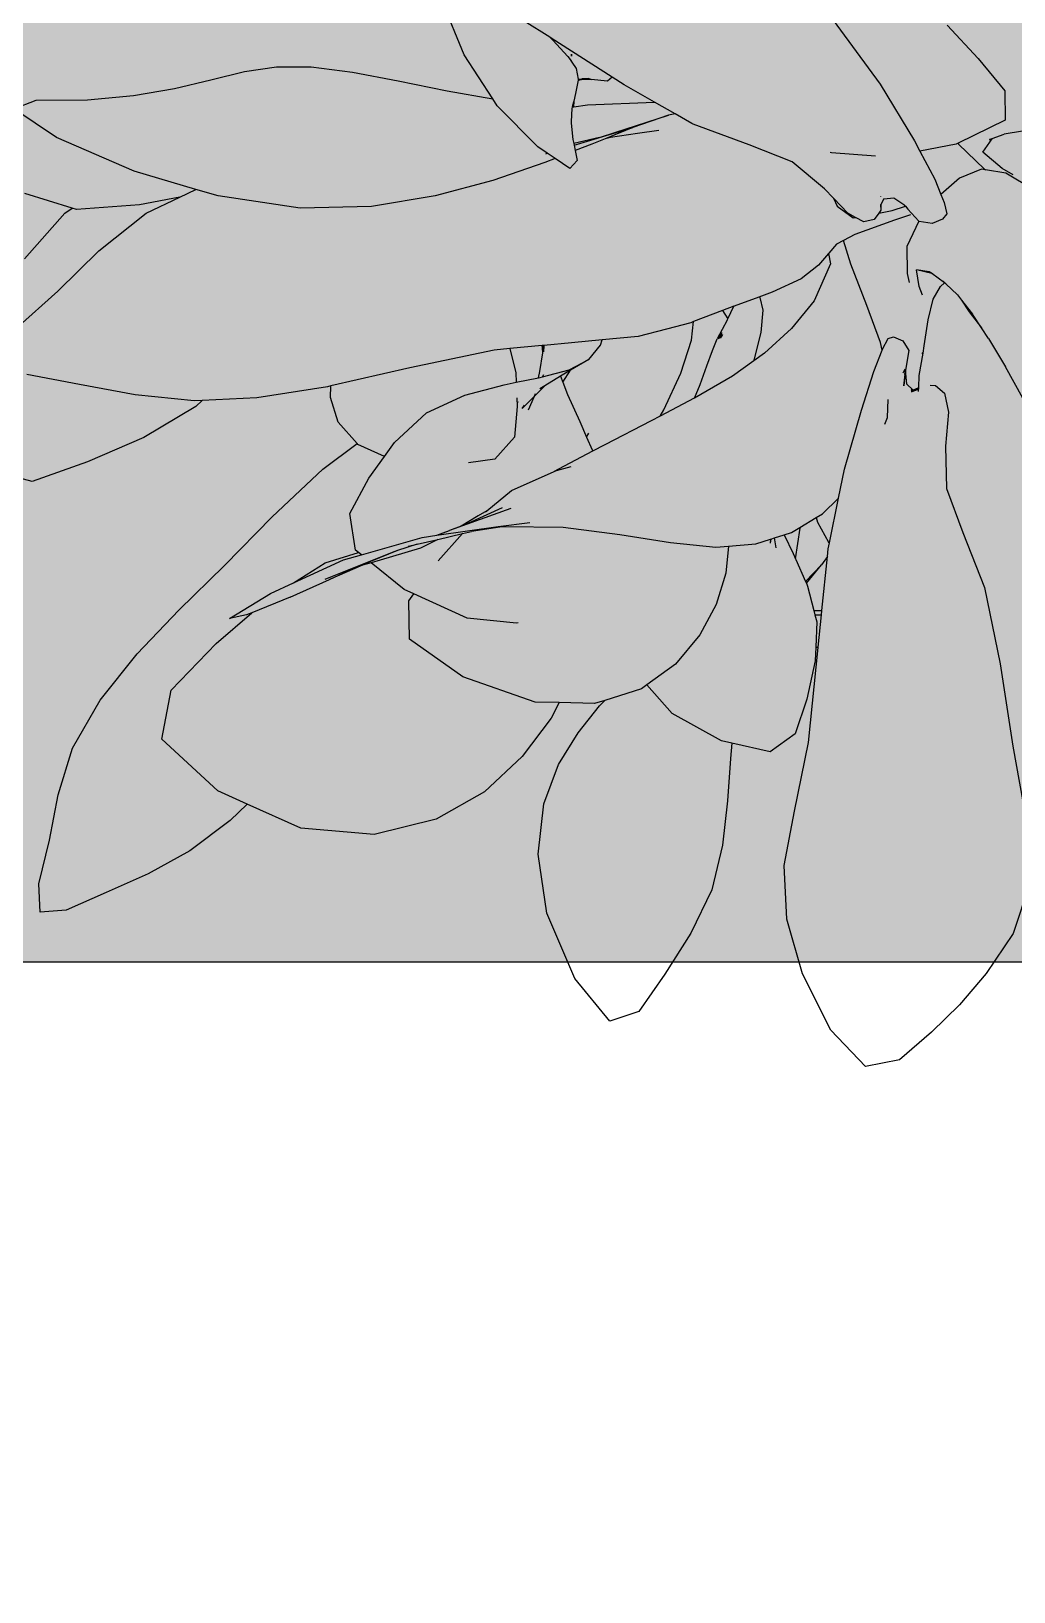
# Model space of a CAD drawing. Header units: millimetres. Extents: x -4865574 to 353735, y -2734656 to 279194.
# Drawn here: x -4829200 to -4828774, y -2666775 to -2666099 of the extents above; entities that cross this region are included whole.
import ezdxf

# ---------------------------------------------------------------- set-up
doc = ezdxf.new("R2010")
doc.units = ezdxf.units.MM
for name, color, linetype in [('+AT9 - Trees', 3, 'Continuous'), ('+AT9-Hardscape', 1, 'Continuous'), ('+AT9-Hatch', 8, 'Continuous')]:
    doc.layers.add(name, color=color, linetype=linetype)

# ---------------------------------------------------------------- blocks, each defined once
blk = doc.blocks.new('plant1')
at = {"layer": '+AT9 - Trees'}
for p, q in [((-186.1, 61.98), (-195.44, 84.84)), ((-148.99, 69.6), (-160.02, 76.57)), ((-28.25, 79.78), (-5.92, 49.32)), ((23.2, 74.89), (36.54, 60.44)), ((-148.99, 69.6), (-147.73, 68.34)), ((-148.33, 69.18), (-148.99, 69.6)), ((-121.95, 52.3), (-148.33, 69.18)), ((-147.73, 68.34), (-141.1, 61.3)), ((-173.73, 42.9), (-186.1, 61.98)), ((-141.1, 61.3), (-139.79, 59.44)), ((-139.55, 61.44), (-139.57, 62.24)), ((-139.54, 62.25), (-139.51, 61.44)), ((-295.78, 51.24), (-281.19, 54.76)), ((-281.19, 54.76), (-267.31, 56.75)), ((-267.31, 56.75), (-252.32, 56.75)), ((-252.32, 56.75), (-234.52, 54.45)), ((-234.52, 54.45), (-214.64, 50.75)), ((-139.79, 59.44), (-139.8, 59.4)), ((-139.8, 59.4), (-139.45, 58.89)), ((-139.45, 58.89), (-139.46, 59.32)), ((-139.45, 58.89), (-137.55, 56.13)), ((-137.55, 56.13), (-136.63, 51.48)), ((36.54, 60.44), (48.2, 46.43)), ((-329.36, 44.39), (-311.62, 47.38)), ((-311.62, 47.38), (-295.78, 51.24)), ((-214.64, 50.75), (-193.41, 46.45)), ((-136.65, 51.07), (-137.78, 45.31)), ((-136.65, 51.07), (-134.46, 51.4)), ((-136.6, 51.32), (-136.65, 51.07)), ((-136.63, 51.48), (-134.46, 51.4)), ((-136.63, 51.48), (-136.6, 51.32)), ((-134.38, 51.61), (-135.07, 51.6)), ((-134.46, 51.4), (-132.41, 51.71)), ((-134.46, 51.4), (-131.08, 51.28)), ((-132.41, 51.71), (-134.38, 51.61)), ((-131.08, 51.28), (-132.33, 51.7)), ((-124.04, 50.62), (-131.08, 51.28)), ((-121.95, 52.3), (-124.04, 50.62)), ((-116.81, 49.01), (-121.95, 52.3)), ((-103.63, 41.51), (-116.81, 49.01)), ((-5.92, 49.32), (9.01, 24.7)), ((-381.1, 38.67), (-371.51, 42.35)), ((-371.51, 42.35), (-349.24, 42.57)), ((-349.24, 42.57), (-329.36, 44.39)), ((-193.41, 46.45), (-173.73, 42.9)), ((-171.79, 39.91), (-173.73, 42.9)), ((-138.63, 41.87), (-139.08, 40.07)), ((-138.63, 41.87), (-138.66, 39.54)), ((-137.78, 45.31), (-138.63, 41.87)), ((-132.58, 40.37), (-103.63, 41.51)), ((-94.74, 36.45), (-103.63, 41.51)), ((48.2, 46.43), (48.31, 33.71)), ((-362.68, 26.16), (-381.1, 38.67)), ((-154.2, 22.08), (-171.79, 39.91)), ((-139.4, 38.78), (-139.71, 33.13)), ((-139.27, 39.33), (-139.4, 38.78)), ((-139.08, 40.07), (-139.27, 39.33)), ((-139.27, 39.33), (-138.66, 39.43)), ((-139.08, 40.07), (-138.66, 39.54)), ((-138.66, 39.54), (-138.58, 39.44)), ((-138.66, 39.54), (-138.66, 39.43)), ((-138.66, 39.43), (-138.58, 39.44)), ((-138.58, 39.44), (-132.58, 40.37)), ((-120.84, 28.31), (-97.55, 35.81)), ((-97.55, 35.81), (-112.98, 30.54)), ((-94.74, 36.45), (-97.55, 35.81)), ((-87.43, 32.29), (-94.74, 36.45)), ((-139.71, 33.13), (-139.74, 32.42)), ((-139.74, 32.42), (-138.94, 25.25)), ((-127.41, 26.2), (-112.98, 30.54)), ((-127.41, 26.2), (-120.84, 28.31)), ((-119.1, 28.08), (-124.34, 25.97)), ((-122.75, 26.26), (-111, 28.08)), ((-118.69, 28.24), (-119.1, 28.08)), ((-118.61, 28.26), (-118.69, 28.24)), ((-112.98, 30.54), (-118.61, 28.26)), ((-111, 28.08), (-101.7, 29.31)), ((-86.81, 31.93), (-87.43, 32.29)), ((-62.67, 22.95), (-86.81, 31.93)), ((48.31, 33.71), (27.95, 23.73)), ((42.7, 25.71), (47.82, 27.57)), ((55.72, 28.91), (47.82, 27.57)), ((-329.04, 11.55), (-362.68, 26.16)), ((-150.09, 19.33), (-154.2, 22.08)), ((-138.94, 25.25), (-138.61, 23.57)), ((-127.41, 26.2), (-138.61, 23.57)), ((-138.61, 23.57), (-138.46, 22.84)), ((-138.46, 22.84), (-128.25, 25.93)), ((-138.46, 22.84), (-137.99, 20.52)), ((-130.82, 23.36), (-137.99, 20.52)), ((-137.99, 20.52), (-137.14, 16.27)), ((-124.34, 25.97), (-130.82, 23.36)), ((-128.25, 25.93), (-127.41, 26.2)), ((-124.34, 25.97), (-122.75, 26.26)), ((-43.93, 15.69), (-62.67, 22.95)), ((9.01, 24.7), (11.32, 20.31)), ((27, 23.26), (11.32, 20.31)), ((11.32, 20.31), (17.75, 8.08)), ((27.95, 23.73), (27, 23.26)), ((27.95, 23.73), (28.13, 23.36)), ((28.13, 23.36), (39.36, 12.45)), ((38.57, 19.8), (42.68, 25.66)), ((41.52, 25.28), (41.42, 25.09)), ((42.68, 25.66), (41.52, 25.28)), ((42.68, 25.66), (42.7, 25.71)), ((-151.07, 15.35), (-173.67, 7.6)), ((-146.71, 17.07), (-151.07, 15.35)), ((-150.74, 19.13), (-150.09, 19.33)), ((-146.71, 17.07), (-150.09, 19.33)), ((-140.25, 12.75), (-146.71, 17.07)), ((-137.14, 16.27), (-140.25, 12.75)), ((-29.98, 3.98), (-43.93, 15.69)), ((-27.02, 19.51), (-27.57, 19.7)), ((-7.89, 18.1), (-27.02, 19.51)), ((47, 12.71), (38.57, 19.8)), ((-302.33, 3.7), (-329.04, 11.55)), ((-173.67, 7.6), (-198.68, 0.95)), ((17.75, 8.08), (20.46, 1.47)), ((28.45, 8.55), (20.46, 1.47)), ((37.98, 12.46), (28.45, 8.55)), ((39.74, 12.17), (37.98, 12.46)), ((39.36, 12.45), (39.74, 12.17)), ((48.57, 10.75), (39.74, 12.17)), ((51.79, 9.94), (47, 12.71)), ((50.74, 9.46), (48.57, 10.75)), ((58.29, 4.99), (50.74, 9.46)), ((-355.83, -4.41), (-376.33, 1.85)), ((-309.3, 0.35), (-326.69, -3.03)), ((-323.77, -6.61), (-309.3, 0.35)), ((-309.3, 0.35), (-302.33, 3.7)), ((-292.6, 0.84), (-302.33, 3.7)), ((-257.18, -4.47), (-292.6, 0.84)), ((-198.68, 0.95), (-226.22, -3.7)), ((-26.02, -0.17), (-29.98, 3.98)), ((-5.79, 0.74), (-5.78, 0.56)), ((-4.31, -0.41), (0, 0)), ((0, 0), (4.32, -2.91)), ((20.46, 1.47), (21.88, -1.98)), ((-376.52, -26.41), (-359.02, -6.59)), ((-359.02, -6.59), (-355.83, -4.41)), ((-354.08, -4.95), (-355.83, -4.41)), ((-326.69, -3.03), (-354.08, -4.95)), ((-344.34, -22.94), (-323.77, -6.61)), ((-226.22, -3.7), (-257.18, -4.47)), ((-26.02, -0.17), (-24.54, -3.63)), ((-19.93, -6.55), (-26.02, -0.17)), ((-24.54, -3.63), (-17.5, -8.62)), ((-16.51, -8.43), (-19.93, -6.55)), ((-6.48, -6.56), (-8.4, -9.36)), ((-5.59, -5.25), (-6.48, -6.56)), ((-6.48, -6.56), (-0.63, -5.47)), ((-5.67, -2.9), (-5.59, -5.25)), ((-5.52, -2.8), (-5.59, -5.25)), ((-4.31, -0.41), (-5.52, -2.8)), ((-0.63, -5.47), (5.04, -3.59)), ((4.32, -2.91), (5.04, -3.59)), ((4.32, -2.91), (4.6, -3.1)), ((4.6, -3.1), (5.43, -3.66)), ((5.04, -3.59), (4.6, -3.1)), ((5.04, -3.59), (6.16, -4.83)), ((10.87, -10.06), (6.16, -4.83)), ((21.88, -1.98), (22.96, -6.93)), ((-17.5, -8.62), (-16.51, -8.43)), ((0.31, -9.63), (-16.81, -15.9)), ((-12.96, -10.38), (-16.51, -8.43)), ((-8.4, -9.36), (-12.96, -10.38)), ((7.2, -7.26), (0.31, -9.63)), ((10.87, -10.06), (5.75, -20.98)), ((10.98, -10.18), (10.87, -10.06)), ((16.66, -11.07), (10.98, -10.18)), ((21.18, -9.21), (16.66, -11.07)), ((22.96, -6.93), (21.18, -9.21)), ((-24.74, -20.1), (-28.15, -23.87)), ((-21.7, -18.49), (-24.74, -20.1)), ((-16.81, -15.9), (-21.7, -18.49)), ((-18.58, -28.77), (-21.7, -18.49)), ((-362.06, -40.4), (-344.34, -22.94)), ((-28.27, -24.02), (-32.55, -29.15)), ((-28.15, -23.87), (-28.27, -24.02)), ((-28.27, -24.02), (-27.4, -28.53)), ((5.75, -20.98), (5.84, -32.72)), ((-32.55, -29.15), (-40.02, -35.07)), ((-27.4, -28.53), (-34.53, -44.65)), ((-11.66, -46.55), (-18.58, -28.77)), ((5.84, -32.72), (6.73, -36.71)), ((15.38, -32.05), (9.86, -31.22)), ((11.01, -38.37), (9.86, -31.22)), ((16.49, -32.8), (9.86, -31.22)), ((16.04, -32.53), (15.38, -32.05)), ((16.77, -32.86), (15.38, -32.05)), ((21.93, -36.75), (16.49, -32.8)), ((-380.09, -56.6), (-362.06, -40.4)), ((-40.02, -35.07), (-52.69, -40.79)), ((12.48, -42.14), (11.01, -38.37)), ((17.07, -43.87), (20.33, -38.35)), ((20.33, -38.35), (21.93, -36.75)), ((22.01, -36.67), (21.46, -36.13)), ((21.93, -36.75), (22.01, -36.67)), ((22.6, -37.23), (21.93, -36.75)), ((22.6, -37.23), (22.01, -36.67)), ((27.59, -42.06), (22.6, -37.23)), ((-69.2, -46.95), (-74.17, -48.84)), ((-71.82, -52.35), (-69.2, -46.95)), ((-69.12, -46.92), (-69.2, -46.95)), ((-58.5, -42.96), (-69.12, -46.92)), ((-52.69, -40.79), (-58.5, -42.96)), ((-57.82, -43.22), (-58.5, -42.96)), ((-56.53, -48.67), (-57.82, -43.22)), ((-34.53, -44.65), (-44.24, -56.58)), ((-5.68, -62.68), (-11.66, -46.55)), ((14.96, -52.76), (17.07, -43.87)), ((27.59, -42.06), (29.32, -44.25)), ((29.32, -44.25), (32.66, -49.42)), ((29.32, -44.25), (34.19, -50.4)), ((-87.88, -54.08), (-98.45, -56.87)), ((-86.67, -53.62), (-87.88, -54.08)), ((-87.6, -61.61), (-86.67, -53.62)), ((-74.17, -48.84), (-86.67, -53.62)), ((-72.15, -53.01), (-76.47, -61.13)), ((-74.17, -48.84), (-71.82, -52.35)), ((-72.15, -53.01), (-71.82, -52.35)), ((-57.48, -58.3), (-56.53, -48.67)), ((13.22, -64.11), (14.96, -52.76)), ((32.66, -49.42), (38.06, -56.28)), ((38.06, -56.28), (34.19, -50.4)), ((-110.74, -60.12), (-126.26, -61.55)), ((-98.45, -56.87), (-110.74, -60.12)), ((-75.99, -60.99), (-75.77, -60.77)), ((-75.77, -60.77), (-75.81, -60.93)), ((-75.78, -60.92), (-74.13, -59.15)), ((-74.58, -59.85), (-75.78, -60.92)), ((-75.77, -60.77), (-75.67, -60.67)), ((-74.47, -58.42), (-75.67, -60.67)), ((-74.49, -58.44), (-75.67, -60.67)), ((-75.67, -60.67), (-74.13, -59.15)), ((-74.58, -59.85), (-75.21, -60.76)), ((-74.15, -59.24), (-74.58, -59.85)), ((-74.23, -59.54), (-74.58, -59.85)), ((-60.31, -69.76), (-57.48, -58.3)), ((-44.24, -56.58), (-55.91, -67.27)), ((-2.47, -60.95), (-0.07, -60.23)), ((-0.07, -60.23), (3.88, -61.86)), ((41.12, -60.93), (38.06, -56.28)), ((-173.03, -65.95), (-209.65, -73.59)), ((-166.33, -65.31), (-173.03, -65.95)), ((-152.28, -63.99), (-166.33, -65.31)), ((-166.33, -65.31), (-163.7, -75.73)), ((-153.24, -75.27), (-152.04, -67.2)), ((-151.86, -63.95), (-152.28, -63.99)), ((-152.15, -65.17), (-152.28, -63.99)), ((-152.04, -67.2), (-152.15, -65.17)), ((-152.04, -67.2), (-151.86, -63.95)), ((-151.63, -63.93), (-151.86, -63.95)), ((-151.63, -63.93), (-151.65, -66.69)), ((-139.54, -62.78), (-151.63, -63.93)), ((-126.26, -61.55), (-139.54, -62.78)), ((-132.12, -69.95), (-126.99, -63.76)), ((-126.99, -63.76), (-126.26, -61.55)), ((-92.27, -75.91), (-87.6, -61.61)), ((-80.9, -72.8), (-78.54, -66.16)), ((-78.54, -66.16), (-76.47, -61.13)), ((-75.81, -60.93), (-75.87, -60.95)), ((-75.81, -60.93), (-75.78, -60.92)), ((-55.91, -67.27), (-60.66, -70.65)), ((-8.59, -75.25), (-4.98, -65.91)), ((-4.98, -65.91), (-5.68, -62.68)), ((-4.98, -65.91), (-4.82, -65.49)), ((-4.82, -65.49), (-2.47, -60.95)), ((3.88, -61.86), (6.57, -66.11)), ((6.57, -66.11), (5.15, -74.6)), ((11.08, -77.02), (12.7, -67.29)), ((12.14, -67.27), (12.29, -67.26)), ((12.7, -67.29), (12.29, -67.26)), ((12.7, -67.29), (13.22, -64.11)), ((41.12, -60.93), (48.38, -73.23)), ((-209.65, -73.59), (-243.9, -81.48)), ((-140.57, -74.52), (-132.12, -69.95)), ((-132.12, -69.95), (-140, -74.7)), ((-83.85, -80.78), (-80.9, -72.8)), ((-60.66, -70.65), (-69.87, -77.19)), ((-60.66, -70.65), (-60.31, -69.76)), ((4.78, -74.18), (3.94, -75.91)), ((55.93, -86.74), (48.38, -73.23)), ((-352.71, -80.85), (-375.54, -76.54)), ((-328.55, -85.31), (-352.71, -80.85)), ((-185.8, -85.41), (-168.68, -80.96)), ((-168.68, -80.96), (-163.52, -79.9)), ((-163.7, -75.73), (-163.52, -79.9)), ((-163.52, -79.9), (-153.89, -77.91)), ((-153.89, -77.91), (-153.24, -75.27)), ((-153.89, -77.91), (-153.17, -77.77)), ((-153.17, -77.77), (-152.12, -77.49)), ((-152.12, -77.49), (-140.57, -74.52)), ((-152.12, -77.49), (-151.57, -76.46)), ((-144.28, -77.29), (-151.15, -81.43)), ((-140, -74.7), (-144.28, -77.29)), ((-144.28, -77.29), (-143.34, -79.77)), ((-143.34, -79.77), (-140, -74.7)), ((-143.34, -79.77), (-141.31, -85.16)), ((-99.56, -91.9), (-92.27, -75.91)), ((-69.87, -77.19), (-86.32, -86.76)), ((-86.32, -86.76), (-83.85, -80.78)), ((-13.97, -91.94), (-8.59, -75.25)), ((4.38, -81.37), (5.04, -75.26)), ((4.84, -76.47), (4.38, -81.37)), ((4.84, -76.47), (5.1, -74.4)), ((5.04, -75.26), (4.84, -76.47)), ((5.15, -74.65), (5.04, -75.26)), ((5.15, -74.6), (5.14, -74.42)), ((5.15, -74.65), (5.15, -74.6)), ((5.75, -80.69), (5.15, -74.65)), ((8.21, -83.12), (5.75, -80.69)), ((10.83, -82.2), (11.08, -77.02)), ((15.83, -81.15), (18.14, -81.22)), ((-303.04, -87.89), (-328.55, -85.31)), ((-299.51, -87.73), (-303.04, -87.89)), ((-299.51, -87.73), (-302.32, -90.42)), ((-275.88, -86.65), (-299.51, -87.73)), ((-245.28, -81.8), (-275.88, -86.65)), ((-243.9, -81.48), (-245.28, -81.8)), ((-244.04, -86.51), (-243.9, -81.48)), ((-240.6, -97.17), (-244.04, -86.51)), ((-202.39, -93.09), (-185.8, -85.41)), ((-163.23, -86.64), (-163.07, -90.42)), ((-160.92, -91.19), (-155.64, -85.92)), ((-158.16, -91.77), (-155.64, -85.92)), ((-155.64, -85.92), (-151.15, -81.43)), ((-155.64, -85.92), (-155.11, -84.7)), ((-151.15, -81.43), (-153.26, -82.71)), ((-141.31, -85.16), (-136.03, -96.87)), ((-86.43, -86.83), (-101.14, -94.55)), ((-86.32, -86.76), (-86.43, -86.83)), ((-2.69, -95.14), (-2.43, -87.34)), ((7.5, -83.23), (8.21, -83.12)), ((8.26, -83.5), (7.5, -83.23)), ((7.65, -83.8), (8.26, -83.5)), ((7.75, -83.97), (8.65, -83.63)), ((8.21, -83.12), (9.35, -82.94)), ((8.48, -83.38), (8.21, -83.12)), ((8.26, -83.5), (8.48, -83.38)), ((8.65, -83.63), (8.26, -83.5)), ((8.48, -83.38), (9.35, -82.94)), ((8.7, -83.61), (8.48, -83.38)), ((8.7, -83.61), (8.65, -83.63)), ((8.7, -83.61), (10.8, -82.81)), ((8.77, -83.67), (8.7, -83.61)), ((9.35, -82.94), (10.83, -82.2)), ((9.35, -82.94), (10.81, -82.72)), ((10.75, -83.88), (10.8, -82.81)), ((10.8, -82.81), (10.81, -82.72)), ((10.81, -82.72), (10.83, -82.2)), ((18.14, -81.22), (21.99, -84.58)), ((21.99, -84.58), (23.72, -92.8)), ((-302.32, -90.42), (-324.78, -103.79)), ((-216.27, -106.01), (-202.39, -93.09)), ((-163.07, -90.42), (-164.27, -103.71)), ((-162.7, -88.43), (-162.65, -88.45)), ((-160.92, -91.19), (-159.94, -89.87)), ((-101.14, -94.55), (-105.05, -96.6)), ((-101.14, -94.55), (-99.56, -91.9)), ((-21.29, -117.61), (-13.97, -91.94)), ((23.72, -92.8), (22.43, -107.56)), ((-232.42, -106.45), (-240.6, -97.17)), ((-136.03, -96.87), (-133.11, -103.61)), ((-105.05, -96.6), (-125.16, -106.95)), ((-3.86, -98.11), (-2.69, -95.14)), ((-324.78, -103.79), (-349.31, -114.34)), ((-247.26, -117.55), (-232.42, -106.45)), ((-232.11, -106.81), (-232.42, -106.45)), ((-220.64, -112.08), (-232.11, -106.81)), ((-220.64, -112.08), (-216.27, -106.01)), ((-164.27, -103.71), (-172.76, -113.15)), ((-133.11, -103.61), (-132.08, -101.89)), ((-133.11, -103.61), (-130.7, -109.16)), ((-125.16, -106.95), (-130.5, -109.77)), ((22.43, -107.56), (22.86, -125.97)), ((-349.31, -114.34), (-373.19, -122.84)), ((-227.39, -121.48), (-220.64, -112.08)), ((-172.76, -113.15), (-184.25, -114.8)), ((-130.5, -109.77), (-145.24, -117.56)), ((-130.7, -109.16), (-130.5, -109.77)), ((-373.19, -122.84), (-390.53, -118.33)), ((-269.22, -138.18), (-247.26, -117.55)), ((-235.64, -136.71), (-227.39, -121.48)), ((-165.57, -126.85), (-147.1, -118.62)), ((-145.24, -117.56), (-147.1, -118.62)), ((-147.1, -118.62), (-146.06, -118.15)), ((-146.06, -118.15), (-139.7, -116.42)), ((-23.86, -130.15), (-21.29, -117.61)), ((-176.22, -135.55), (-165.57, -126.85)), ((22.86, -125.97), (29.95, -145.02)), ((-165.86, -134.57), (-192.41, -144.18)), ((-169.57, -134.31), (-184.42, -141.1)), ((-30.79, -136.84), (-23.86, -130.15)), ((-27.8, -149.43), (-23.86, -130.15)), ((-289.91, -159.35), (-269.22, -138.18)), ((-233.13, -152.58), (-235.64, -136.71)), ((-180.05, -137.83), (-187.31, -142.21)), ((-184.42, -141.1), (-187.31, -142.21)), ((-176.22, -135.55), (-180.05, -137.83)), ((-176.79, -136.01), (-176.22, -135.55)), ((-171.39, -142.35), (-157.65, -140.71)), ((-40.63, -142.79), (-33.59, -138.54)), ((-33.59, -138.54), (-30.79, -136.84)), ((-33.59, -138.54), (-33.03, -140.46)), ((-33.03, -140.46), (-28.22, -149.24)), ((-230.61, -154.63), (-204.28, -147.1)), ((-206.47, -150.06), (-197.5, -147.95)), ((-197.5, -147.95), (-205.06, -151.77)), ((-204.28, -147.1), (-197.95, -146.19)), ((-197.95, -146.19), (-171.39, -142.35)), ((-197.95, -146.19), (-192.41, -144.18)), ((-197.5, -147.95), (-186.81, -145.43)), ((-197.32, -157.3), (-186.81, -145.43)), ((-187.31, -142.21), (-192.41, -144.18)), ((-186.81, -145.43), (-182.91, -144.51)), ((-168.77, -142.38), (-182.91, -144.51)), ((-171.39, -142.35), (-168.77, -142.38)), ((-168.77, -142.38), (-143.22, -142.73)), ((-143.22, -142.73), (-118.68, -145.84)), ((-118.68, -145.84), (-102.2, -148.48)), ((-102.2, -148.48), (-102.39, -148.79)), ((-102.2, -148.48), (-96.72, -149.36)), ((-59.71, -149.87), (-53.42, -147.89)), ((-53.2, -147.82), (-53.57, -149.66)), ((-53.42, -147.89), (-53.57, -149.66)), ((-53.42, -147.89), (-53.2, -147.82)), ((-53.2, -147.82), (-51.59, -147.32)), ((-51.59, -147.32), (-47.43, -146.01)), ((-50.96, -151.57), (-51.59, -147.32)), ((-47.43, -146.01), (-44.32, -145.02)), ((-47.43, -146.01), (-43.52, -154.09)), ((-44.32, -145.02), (-40.63, -142.79)), ((-42.53, -156.33), (-40.58, -143.1)), ((-40.58, -143.1), (-40.63, -142.79)), ((29.95, -145.02), (39.27, -168.85)), ((-217.33, -153.61), (-246.39, -165.39)), ((-246.24, -158.19), (-231.82, -153.65)), ((-238.34, -156.84), (-230.61, -154.63)), ((-214.97, -152.84), (-234.49, -160.78)), ((-231.82, -153.65), (-233.13, -152.58)), ((-230.61, -154.63), (-231.82, -153.65)), ((-217.12, -155.45), (-226.33, -158.11)), ((-214.97, -152.84), (-217.33, -153.61)), ((-205.06, -151.77), (-217.12, -155.45)), ((-206.47, -150.06), (-214.97, -152.84)), ((-210.36, -150.97), (-206.47, -150.06)), ((-96.72, -149.36), (-77.12, -151.33)), ((-77.12, -151.33), (-71.62, -150.87)), ((-71.62, -150.87), (-72.71, -162.58)), ((-71.62, -150.87), (-59.71, -149.87)), ((-43.52, -154.09), (-42.53, -156.33)), ((-28.67, -155.34), (-31.28, -159.02)), ((-31.1, -178.79), (-28.67, -155.34)), ((-28.67, -155.34), (-28.33, -152.01)), ((-28.33, -152.01), (-27.8, -149.43)), ((-28.22, -149.24), (-27.8, -149.43)), ((-309.63, -178.59), (-289.91, -159.35)), ((-259.96, -166.79), (-238.34, -156.84)), ((-259.96, -166.79), (-246.24, -158.19)), ((-230.15, -159.21), (-244.47, -165.32)), ((-244.47, -165.32), (-234.49, -160.78)), ((-226.33, -158.11), (-230.15, -159.21)), ((-226.77, -157.75), (-226.8, -157.73)), ((-212.08, -169.69), (-226.33, -158.11)), ((-42.53, -156.33), (-42.36, -156.73)), ((-42.36, -156.73), (-42.27, -156.62)), ((-42.36, -156.73), (-38.21, -166.18)), ((-31.28, -159.02), (-38.21, -166.18)), ((-37.85, -167), (-31.28, -159.02)), ((-269.92, -171.37), (-259.96, -166.79)), ((-261.52, -173.08), (-244.47, -165.32)), ((-72.71, -162.58), (-76.86, -176.15)), ((-38.21, -166.18), (-37.85, -167)), ((-37.85, -167), (-37.33, -168.19)), ((-37.33, -168.19), (-34.62, -178.79)), ((39.27, -168.85), (46.11, -201.86)), ((-287.73, -182.23), (-269.92, -171.37)), ((-261.52, -173.08), (-278.01, -179.78)), ((-207.9, -171.59), (-212.08, -169.69)), ((-210.06, -174.53), (-207.9, -171.59)), ((-209.69, -191.17), (-210.06, -174.53)), ((-184.83, -182.1), (-207.9, -171.59)), ((-327.78, -197.5), (-309.63, -178.59)), ((-293.47, -193.12), (-278.01, -179.78)), ((-280.33, -180.72), (-287.73, -182.23)), ((-278.01, -179.78), (-280.33, -180.72)), ((-163.35, -184.34), (-184.83, -182.1)), ((-76.86, -176.15), (-84.05, -189.28)), ((-34.62, -178.79), (-31.1, -178.79)), ((-34.62, -178.79), (-34.13, -180.71)), ((-34.13, -180.71), (-31.3, -180.71)), ((-34.13, -180.71), (-33.37, -183.72)), ((-32.75, -194.68), (-31.3, -180.71)), ((-31.3, -180.71), (-31.1, -178.79)), ((-162.64, -184.12), (-163.35, -184.34)), ((-84.05, -189.28), (-94.48, -202.08)), ((-33.37, -183.72), (-33.79, -194.68)), ((-313.03, -213.31), (-293.47, -193.12)), ((-186.72, -207.55), (-209.69, -191.17)), ((-36.89, -236.06), (-32.76, -194.78)), ((-33.79, -194.68), (-34.01, -200.58)), ((-33.79, -194.68), (-32.75, -194.68)), ((-32.76, -194.78), (-32.75, -194.68)), ((-343.76, -217.71), (-327.78, -197.5)), ((-94.48, -202.08), (-107.01, -211.06)), ((-34.01, -200.58), (-37.65, -217.26)), ((46.11, -201.86), (51.67, -237.64)), ((-155.39, -218.46), (-186.72, -207.55)), ((-317, -234.59), (-313.03, -213.31)), ((-109.26, -212.67), (-125.14, -217.72)), ((-107.01, -211.06), (-109.26, -212.67)), ((-96.01, -223.38), (-107.01, -211.06)), ((-355.77, -238.4), (-343.76, -217.71)), ((-144.93, -218.73), (-155.39, -218.46)), ((-144.93, -218.73), (-148.36, -225.41)), ((-129.56, -219.13), (-144.93, -218.73)), ((-136.65, -231.8), (-127.52, -220.11)), ((-125.14, -217.72), (-129.56, -219.13)), ((-127.52, -220.11), (-125.14, -217.72)), ((-37.65, -217.26), (-42.65, -232.18)), ((-148.36, -225.41), (-160.99, -242.03)), ((-74.57, -235.32), (-96.01, -223.38)), ((-292.81, -257.01), (-317, -234.59)), ((-145.2, -245.52), (-136.65, -231.8)), ((-70.08, -236.32), (-74.57, -235.32)), ((-70.08, -236.32), (-70.72, -242.96)), ((-53.51, -240.01), (-70.08, -236.32)), ((-42.65, -232.18), (-53.51, -240.01)), ((-43.05, -265.68), (-36.89, -236.06)), ((-361.98, -258.65), (-355.77, -238.4)), ((-160.99, -242.03), (-177.26, -257.33)), ((-70.72, -242.96), (-72.02, -261.31)), ((51.67, -237.64), (57.38, -269.59)), ((-151.54, -262.6), (-145.2, -245.52)), ((-365.7, -278.3), (-361.98, -258.65)), ((-280.02, -262.71), (-292.81, -257.01)), ((-280.02, -262.71), (-287.42, -269.74)), ((-256.83, -273.05), (-280.02, -262.71)), ((-177.26, -257.33), (-198.21, -269.27)), ((-153.97, -284.4), (-151.54, -262.6)), ((-72.02, -261.31), (-74.13, -280.5)), ((-287.42, -269.74), (-304.86, -282.94)), ((-198.21, -269.27), (-225, -275.8)), ((-47.46, -289.25), (-43.05, -265.68)), ((-225, -275.8), (-256.83, -273.05)), ((-370.28, -297.29), (-365.7, -278.3)), ((-304.86, -282.94), (-323.02, -292.89)), ((-74.13, -280.5), (-78.81, -299.82)), ((-150.27, -309.96), (-153.97, -284.4)), ((-46.28, -312.56), (-47.46, -289.25)), ((-369.82, -309.46), (-370.28, -297.29)), ((-323.02, -292.89), (-341.14, -300.98)), ((58.93, -296.88), (51.72, -318.74)), ((-341.14, -300.98), (-358.43, -308.6)), ((-78.81, -299.82), (-87.84, -318.62)), ((-358.43, -308.6), (-369.82, -309.46)), ((-138.17, -338.27), (-150.27, -309.96)), ((-39.52, -336.18), (-46.28, -312.56)), ((-87.84, -318.62), (-99.08, -336.4)), ((51.72, -318.74), (40.1, -336.03)), ((-99.08, -336.4), (-110.38, -352.58)), ((-27.22, -360.72), (-39.52, -336.18)), ((40.1, -336.03), (28.56, -349.63)), ((-123.02, -356.72), (-138.17, -338.27)), ((28.56, -349.63), (16.3, -361.47)), ((-110.38, -352.58), (-123.02, -356.72)), ((-12.23, -376.44), (-27.22, -360.72)), ((16.3, -361.47), (2.5, -373.54)), ((2.5, -373.54), (-12.23, -376.44))]:
    blk.add_line(p, q, dxfattribs=at)

msp = doc.modelspace()

# ---------------------------------------------------------------- hatches: boundary and pattern name
at = {"layer": '+AT9-Hatch'}
h = msp.add_hatch(dxfattribs=at)
h.set_pattern_fill('GRAVEL', color=252, scale=15, angle=270)
h.paths.add_polyline_path([(-4822653.64, -2666347.12), (-4822653.64, -2665902.1), (-4822703.64, -2665902.1), (-4823828.64, -2665902.1), (-4823878.64, -2665902.1), (-4825028.64, -2665902.1), (-4825078.64, -2665902.1), (-4826228.64, -2665902.1), (-4826278.64, -2665902.1), (-4827428.64, -2665902.1), (-4827478.64, -2665902.1), (-4828628.64, -2665902.1), (-4828678.64, -2665902.1), (-4829828.64, -2665902.1), (-4829878.64, -2665902.1), (-4831028.64, -2665902.1), (-4831078.64, -2665902.1), (-4832228.64, -2665902.1), (-4832278.64, -2665902.1), (-4833428.64, -2665902.1), (-4833478.64, -2665902.1), (-4834628.64, -2665902.1), (-4834678.64, -2665902.1), (-4835828.64, -2665902.1), (-4835878.64, -2665902.1), (-4837028.64, -2665902.1), (-4837078.64, -2665902.1), (-4838228.64, -2665902.1), (-4838278.64, -2665902.1), (-4839428.64, -2665902.1), (-4839478.64, -2665902.1), (-4840628.64, -2665902.1), (-4840678.64, -2665902.1), (-4841203.64, -2665902.1), (-4841253.64, -2665902.1), (-4841253.64, -2666502.1), (-4822653.64, -2666502.1), (-4822653.64, -2666397.12)])
h = msp.add_hatch(dxfattribs=at)
h.set_pattern_fill('CTYSQMK2', color=8, scale=2, angle=90)
h.set_pattern_definition([(90, (9e-15, 143.7), (-609.6, 609.6), [931.82948, -287.37052]), (180, (-143.7, 9e-15), (-609.6, -609.6), [931.82948, -287.37052]), (135, (-609.6, 465.9), (-609.60134, -609.60134), [203.2, -658.90648]), (405, (-609.6, 465.9), (-609.60134, 609.60134), [203.2, -658.90648]), (135, (-465.9, 609.6), (-609.60134, -609.60134), [203.2, -658.90648]), (405, (-753.3, 609.6), (-609.60134, 609.60134), [203.2, -658.90648])])
h.paths.add_polyline_path([(-4841253.64, -2670527.1), (-4841253.64, -2670577.1), (-4841253.64, -2671727.1), (-4841253.64, -2671777.1), (-4841253.64, -2672927.1), (-4841253.64, -2672977.1), (-4841253.64, -2673132.1), (-4822653.64, -2673132.1), (-4822653.64, -2672397.12), (-4822653.64, -2672347.12), (-4822653.64, -2671197.12), (-4822653.64, -2671147.12), (-4822653.64, -2669997.12), (-4822653.64, -2669947.12), (-4822653.64, -2668797.12), (-4822653.64, -2668747.12), (-4822653.64, -2666527.71), (-4841380.2, -2666527.71), (-4841253.64, -2669327.1), (-4841253.64, -2669377.1), (-4841322.64, -2669377.1), (-4841322.64, -2670527.1)])
edge = h.paths.add_edge_path(flags=16)
edge.add_spline(control_points=[(-4840332.71, -2670233.77), (-4840264.11, -2670154.24), (-4840112.57, -2670007.56), (-4839849.53, -2669831.8), (-4839559.26, -2669705.99), (-4839251.16, -2669634.19), (-4838935.19, -2669618.73), (-4838621.55, -2669660.09), (-4838320.38, -2669756.96), (-4838041.43, -2669906.18), (-4837793.72, -2670102.95), (-4837585.24, -2670340.89), (-4837422.74, -2670612.33), (-4837311.47, -2670908.47), (-4837255.04, -2671219.75), (-4837255.26, -2671536.11), (-4837312.12, -2671847.31), (-4837423.8, -2672143.3), (-4837586.67, -2672414.51), (-4837795.48, -2672652.17), (-4838043.47, -2672848.59), (-4838229.57, -2672947.82), (-4838326.31, -2672988.7)], knot_values=[1.896909, 1.896909, 1.896909, 1.896909, 2.076953, 2.256997, 2.437041, 2.617085, 2.797128, 2.977172, 3.157216, 3.33726, 3.517304, 3.697348, 3.877392, 4.057436, 4.23748, 4.417524, 4.597568, 4.777611, 4.957655, 5.137699, 5.317743, 5.497787, 5.497787, 5.497787, 5.497787], degree=3, periodic=0)
edge.add_line((-4838326.31, -2672988.7), (-4838359.76, -2672948.48))
edge.add_arc((-4839007.5, -2671376.72), 1700, 285.82015, 292.39706, ccw=False)
edge.add_arc((-4839007.5, -2671376.72), 1700, 284.33833, 285.82015, ccw=False)
edge.add_line((-4838574.92, -2673019.37), (-4838587.41, -2672971.93))
edge.add_spline(control_points=[(-4838587.41, -2672971.93), (-4838612.36, -2672978.5), (-4838728.83, -2673006.28), (-4838866.08, -2673023.55), (-4838978.09, -2673026.16), (-4838996.21, -2673026.28)], knot_values=[1.503934, 1.503934, 1.503934, 1.503934, 1.550862, 1.721628, 1.75459, 1.75459, 1.75459, 1.75459], degree=3, periodic=0)
edge.add_spline(control_points=[(-4838996.21, -2673026.28), (-4839071.98, -2673026.8), (-4839209.87, -2673018.24), (-4839345.5, -2672992.51), (-4839405.72, -2672977.53)], knot_values=[1.253278, 1.253278, 1.253278, 1.253278, 1.391083, 1.503934, 1.503934, 1.503934, 1.503934], degree=3, periodic=0)
edge.add_line((-4839405.72, -2672977.53), (-4839414.25, -2673011.83))
edge.add_arc((-4839007.5, -2671376.72), 1700, 256.16397, 256.74344)
edge.add_arc((-4839007.5, -2671376.72), 1700, 257.18944, 258.22853)
edge.add_line((-4839346.01, -2673038.88), (-4839414.25, -2673011.83))
edge.add_arc((-4839007.5, -2671376.72), 1700, 255.21191, 256.16397, ccw=False)
edge.add_arc((-4839007.5, -2671376.72), 1700, 248.7552, 255.21191, ccw=False)
edge.add_arc((-4839007.5, -2671376.72), 1700, 247.27819, 248.7552, ccw=False)
edge.add_arc((-4839007.5, -2671376.72), 1700, 240.78105, 247.27819, ccw=False)
edge.add_line((-4839839.27, -2672859.34), (-4839863.74, -2672902.95))
edge.add_spline(control_points=[(-4839863.74, -2672902.95), (-4839953.85, -2672852.39), (-4840039.47, -2672793.84), (-4840119.26, -2672728.2)], knot_values=[7.091892, 7.091892, 7.091892, 7.091892, 7.269014, 7.269014, 7.269014, 7.269014], degree=3, periodic=0)
edge.add_spline(control_points=[(-4840128.19, -2672720.8), (-4840204.58, -2672657.11), (-4840349.22, -2672513.95), (-4840466.97, -2672347.88), (-4840519.03, -2672258.64)], knot_values=[6.737646, 6.737646, 6.737646, 6.737646, 6.908139, 7.085262, 7.085262, 7.085262, 7.085262], degree=3, periodic=0)
edge.add_spline(control_points=[(-4840519.03, -2672258.64), (-4840571.1, -2672169.39), (-4840615.25, -2672075.53), (-4840650.78, -2671978.51)], knot_values=[6.560523, 6.560523, 6.560523, 6.560523, 6.737646, 6.737646, 6.737646, 6.737646], degree=3, periodic=0)
edge.add_spline(control_points=[(-4840650.78, -2671978.51), (-4840686.31, -2671881.49), (-4840728.45, -2671724.64), (-4840748.44, -2671563.89), (-4840752.75, -2671505.59)], knot_values=[6.283185, 6.283185, 6.283185, 6.283185, 6.460308, 6.560523, 6.560523, 6.560523, 6.560523], degree=3, periodic=0)
edge.add_spline(control_points=[(-4840752.75, -2671505.59), (-4840756.05, -2671460.85), (-4840761.29, -2671312.65), (-4840738.15, -2671061.22), (-4840655.49, -2670761.22), (-4840521.25, -2670480.47), (-4840400.19, -2670312.01), (-4840332.71, -2670233.77)], knot_values=[5.497787, 5.497787, 5.497787, 5.497787, 5.574695, 5.751817, 5.92894, 6.106063, 6.283185, 6.283185, 6.283185, 6.283185], degree=3, periodic=0)
h.paths.add_polyline_path([(-4839326.96, -2673046.43), (-4839311.45, -2673063.34), (-4839354.32, -2673040.97, -0.004534), (-4839397.33, -2673031.42, -0.002528), (-4839414.25, -2673011.83), (-4839345.13, -2673042.86, 0.002724), (-4839326.96, -2673046.43)], flags=16)
h.paths.add_polyline_path([(-4840527.23, -2670671.49), (-4839806.25, -2670671.49), (-4839806.25, -2671511.49), (-4840527.23, -2671511.49)], flags=0)
edge = h.paths.add_edge_path(flags=0)
edge.add_spline(control_points=[(-4840111.72, -2672534.05), (-4840150.4, -2672497.15), (-4840242.47, -2672400.04), (-4840321.8, -2672292.01), (-4840364.28, -2672224)], knot_values=[1.253278, 1.253278, 1.253278, 1.253278, 1.353541, 1.503934, 1.503934, 1.503934, 1.503934], degree=3, periodic=0)
edge.add_spline(control_points=[(-4840364.28, -2672224), (-4840357.21, -2672235.31), (-4840301.08, -2672322.76), (-4840217.97, -2672428.05), (-4840133.24, -2672513.52), (-4840111.72, -2672534.05)], knot_values=[0.484517, 0.484517, 0.484517, 0.484517, 0.50954, 0.679386, 0.735173, 0.735173, 0.735173, 0.735173], degree=3, periodic=0)
edge = h.paths.add_edge_path(flags=0)
edge.add_spline(control_points=[(-4840111.72, -2672534.05), (-4840082.71, -2672561.73), (-4839982.55, -2672650.36), (-4839871.74, -2672726), (-4839790.15, -2672771.78)], knot_values=[1.503934, 1.503934, 1.503934, 1.503934, 1.579131, 1.75459, 1.75459, 1.75459, 1.75459], degree=3, periodic=0)
edge.add_spline(control_points=[(-4839790.15, -2672771.78), (-4839853.67, -2672736.14), (-4839965.76, -2672662.78), (-4840067.72, -2672576.03), (-4840111.72, -2672534.05)], knot_values=[0.735173, 0.735173, 0.735173, 0.735173, 0.871769, 0.985829, 0.985829, 0.985829, 0.985829], degree=3, periodic=0)
edge = h.paths.add_edge_path(flags=0)
edge.add_spline(control_points=[(-4839814.61, -2672815.38), (-4839877.91, -2672779.87), (-4839985.91, -2672709.54), (-4840084.86, -2672627.16), (-4840126.03, -2672589.18)], knot_values=[0.751967, 0.751967, 0.751967, 0.751967, 0.883965, 0.985829, 0.985829, 0.985829, 0.985829], degree=3, periodic=0)
edge.add_spline(control_points=[(-4840126.03, -2672589.18), (-4840102.43, -2672610.96), (-4840005.37, -2672695.4), (-4839898.76, -2672768.18), (-4839814.61, -2672815.38)], knot_values=[1.520728, 1.520728, 1.520728, 1.520728, 1.579131, 1.75459, 1.75459, 1.75459, 1.75459], degree=3, periodic=0)
edge = h.paths.add_edge_path(flags=0)
edge.add_spline(control_points=[(-4840652.62, -2671498.2), (-4840645.71, -2671591.84), (-4840625.26, -2671719.27), (-4840590.19, -2671843.06), (-4840579.69, -2671876.12)], knot_values=[0, 0, 0, 0, 0.170766, 0.233862, 0.233862, 0.233862, 0.233862], degree=3, periodic=0)
edge.add_spline(control_points=[(-4840579.69, -2671876.12), (-4840600.55, -2671810.44), (-4840631.8, -2671685.45), (-4840648.22, -2671557.71), (-4840652.62, -2671498.2)], knot_values=[0.768761, 0.768761, 0.768761, 0.768761, 0.894089, 1.002623, 1.002623, 1.002623, 1.002623], degree=3, periodic=0)
edge = h.paths.add_edge_path(flags=0)
edge.add_spline(control_points=[(-4840146.23, -2672570.23), (-4840186.12, -2672532.17), (-4840274.71, -2672438.74), (-4840351.86, -2672335.5), (-4840391.82, -2672273.85)], knot_values=[1.270072, 1.270072, 1.270072, 1.270072, 1.370334, 1.503934, 1.503934, 1.503934, 1.503934], degree=3, periodic=0)
edge.add_spline(control_points=[(-4840391.82, -2672273.86), (-4840388.53, -2672278.93), (-4840333.72, -2672362.5), (-4840253.43, -2672463.55), (-4840166.97, -2672550.45), (-4840146.24, -2672570.23)], knot_values=[0.501311, 0.501311, 0.501311, 0.501311, 0.512298, 0.683065, 0.735173, 0.735173, 0.735173, 0.735173], degree=3, periodic=0)
edge = h.paths.add_edge_path(flags=0)
edge.add_line((-4839895.17, -2672826.56), (-4839834.4, -2672850.65))
edge.add_spline(control_points=[(-4839839.27, -2672859.34), (-4839849.15, -2672853.8), (-4839858.97, -2672848.16), (-4839868.74, -2672842.42)], knot_values=[7.249026, 7.249026, 7.249026, 7.249026, 7.269014, 7.269014, 7.269014, 7.269014], degree=3, periodic=0)
edge.add_line((-4839868.74, -2672842.42), (-4839941.73, -2672813.48))
edge.add_line((-4839939.89, -2672808.83), (-4839895.18, -2672826.56))
h.paths.add_polyline_path([(-4840166.04, -2672590.99), (-4840100.47, -2672669.39), (-4840150.27, -2672615.45), (-4840169.5, -2672594.62)], is_closed=False, flags=0)
edge = h.paths.add_edge_path(flags=0)
edge.add_spline(control_points=[(-4839918.84, -2672811.8), (-4839910.99, -2672816.78), (-4839903.1, -2672821.71), (-4839895.17, -2672826.56)], knot_values=[7.214485, 7.214485, 7.214485, 7.214485, 7.230895, 7.230895, 7.230895, 7.230895], degree=3, periodic=0)
edge.add_line((-4839895.18, -2672826.56), (-4839939.89, -2672808.83))
edge.add_line((-4839938.05, -2672804.18), (-4839918.86, -2672811.79))
h.paths.add_polyline_path([(-4839982.88, -2672772.65), (-4839999.56, -2672788.04), (-4840028.86, -2672722.85), (-4839992.38, -2672762.36)], is_closed=False, flags=0)
h.paths.add_polyline_path([(-4840491.18, -2672212.59), (-4840512.89, -2672219.24), (-4840511.71, -2672145.67), (-4840495.28, -2672199.22)], is_closed=False, flags=0)
h.paths.add_polyline_path([(-4840093.12, -2672662.6), (-4840046.59, -2672727.75), (-4840065.12, -2672707.68), (-4840100.47, -2672669.39)], is_closed=False, flags=0)
h.paths.add_polyline_path([(-4840418.51, -2672324.9), (-4840468.1, -2672263.82), (-4840435.47, -2672299.17), (-4840169.5, -2672594.62), (-4840418.5, -2672324.92)], is_closed=False, flags=0)
edge = h.paths.add_edge_path(flags=0)
edge.add_spline(control_points=[(-4840532.04, -2671860.99), (-4840552.26, -2671797.3), (-4840582.57, -2671676.09), (-4840598.49, -2671552.23), (-4840602.76, -2671494.52)], knot_values=[0.768761, 0.768761, 0.768761, 0.768761, 0.894089, 1.002623, 1.002623, 1.002623, 1.002623], degree=3, periodic=0)
edge.add_spline(control_points=[(-4840602.76, -2671494.52), (-4840596.09, -2671584.83), (-4840576.32, -2671708.41), (-4840542.37, -2671828.46), (-4840532.04, -2671860.99)], knot_values=[0, 0, 0, 0, 0.169847, 0.233862, 0.233862, 0.233862, 0.233862], degree=3, periodic=0)

# ---------------------------------------------------------------- linework, layer by layer
at = {"layer": '+AT9-Hardscape'}
msp.add_lwpolyline([(-4841253.64, -2666502.1), (-4822653.64, -2666502.1)], dxfattribs=at)

# ---------------------------------------------------------------- block references
msp.add_blockref('plant1', (-4828826.46, -2666171))

doc.saveas('drawing.dxf')
